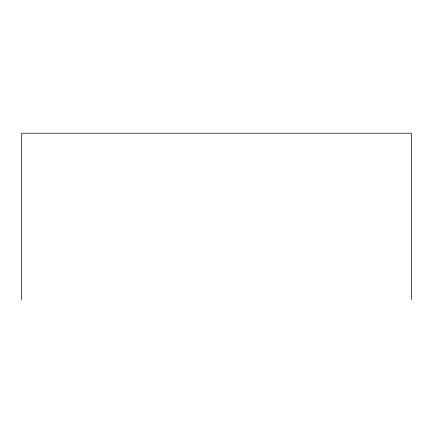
<?xml version="1.0" encoding="UTF-8"?>
<svg xmlns="http://www.w3.org/2000/svg" width="433" height="433" viewBox="0 0 433 433"><rect width="100%" height="100%" fill="white"/><g stroke="black" fill="none" stroke-linecap="round" stroke-linejoin="round"><path stroke-width="0.65" d="M411.35 299.771L411.35 133.229L21.65 133.229L21.65 299.771"/></g></svg>
